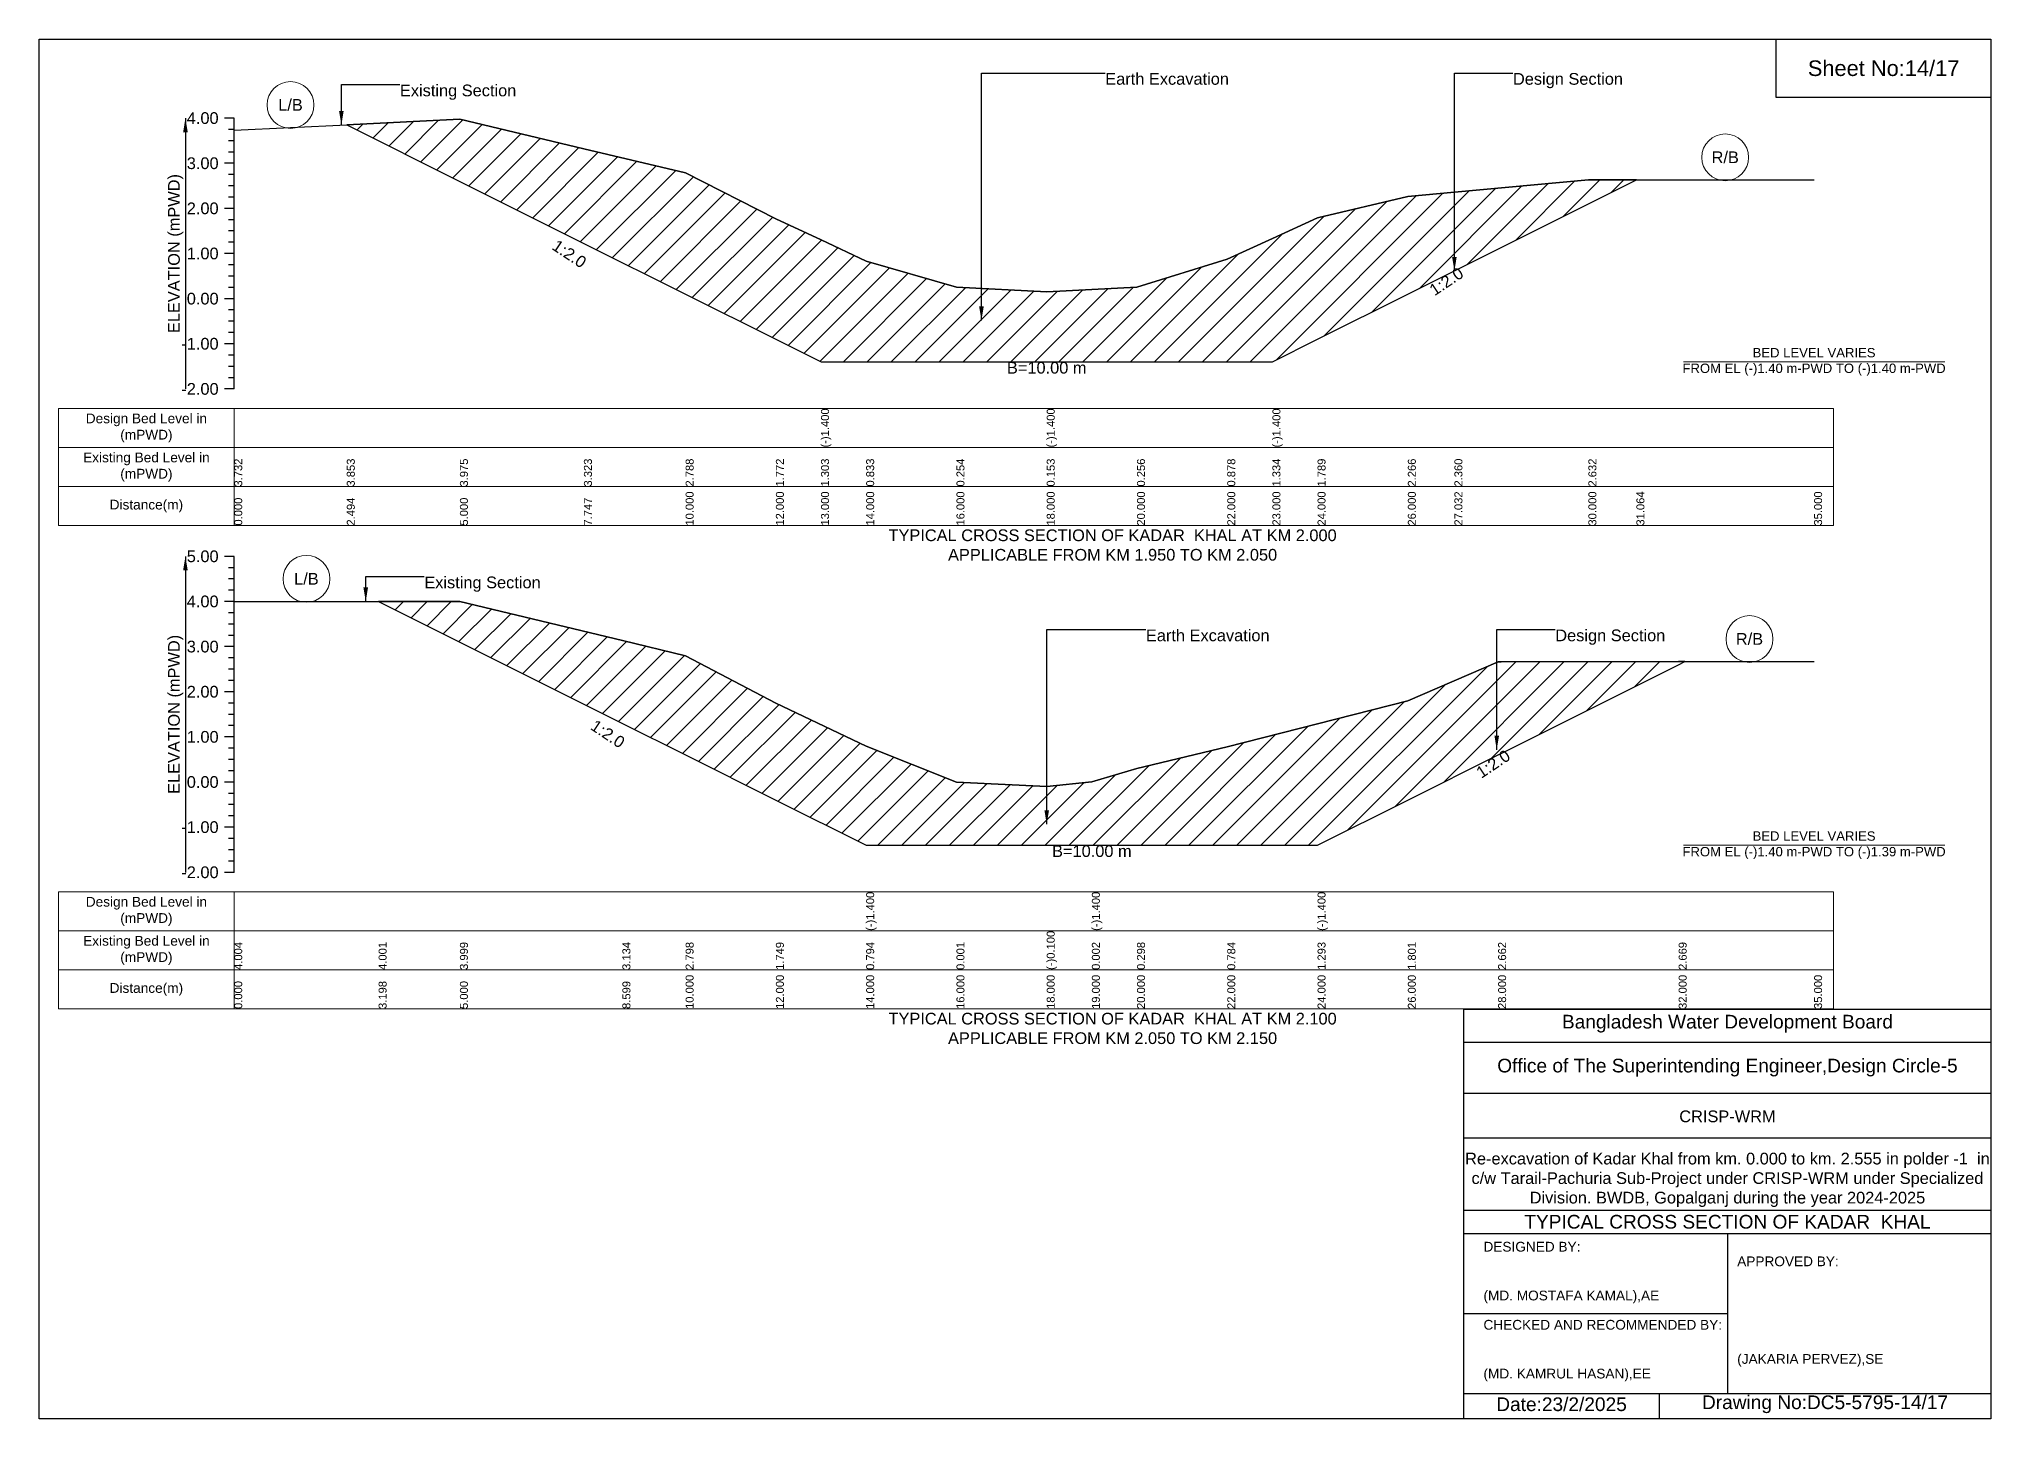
# Model space of a CAD drawing. Header units: inches. Extents: x 91000 to 278000, y -13885 to 0.
# Drawn here: x 230000 to 238000, y -5656 to 0 of the extents above; entities that cross this region are included whole.
import ezdxf

# ---------------------------------------------------------------- set-up
doc = ezdxf.new("R2010")
doc.units = ezdxf.units.IN
doc.header["$LTSCALE"] = 7
doc.header["$MEASUREMENT"] = 0
for name, color, linetype, lineweight in [('Cross section Data Border', 7, 'Continuous', 9), ('Cross Section Labels', 7, 'Continuous', 9), ('Existing_Bed_Level for Xsection', 7, 'Continuous', 25)]:
    doc.layers.add(name, color=color, linetype=linetype, lineweight=lineweight)
doc.styles.get("Standard").update_dxf_attribs({"font": 'arial.ttf'})
doc.dimstyles.get("Standard").update_dxf_attribs({"dimtxt": 0.18, "dimasz": 0.18, "dimexe": 0.18, "dimexo": 0.0625, "dimgap": 0.09, "dimtad": 0, "dimtih": 1, "dimtoh": 1, "dimdec": 4, "dimzin": 0, "dimdsep": 46, "dimtxsty": 'Standard', "dimcen": 0.09, "dimadec": 0, "dimazin": 0, "dimtfac": 1, "dimtdec": 4, "dimtofl": 0, "dimtmove": 0, "dimatfit": 3, "dimfxl": 1, "dimtolj": 1, "dimtzin": 0, "dimarcsym": 0})

msp = doc.modelspace()

# ---------------------------------------------------------------- hatches: boundary and pattern name
at = {"layer": 'Existing_Bed_Level for Xsection'}
h = msp.add_hatch(dxfattribs=at)
h.set_pattern_fill('ANSI31', color=256, scale=555, style=0)
h.set_pattern_definition([(45, (0, 160), (-49.055533, 49.055533), [])])
h.paths.add_polyline_path([(231261.3, -351.5), (231725, -583.3), (232233.2, -837.4), (232650, -1045.8), (233020, -1230.8), (233205, -1323.3), (233390, -1323.3), (233760, -1323.3), (234130, -1323.3), (234500, -1323.3), (234870, -1323.3), (235055, -1323.3), (235240, -1230.8), (235610, -1045.8), (235800.9, -950.3), (236350, -675.8), (236546.8, -577.4), (236350, -577.4), (235800.9, -627.6), (235610, -645.1), (235240, -733.3), (235055, -817.6), (234870, -901.9), (234500, -1016.9), (234130, -1036), (233760, -1017.3), (233390, -910.2), (233205, -823.3), (233020, -736.5), (232650, -548.5), (232233.2, -449.6), (231725, -328.9)])
h = msp.add_hatch(dxfattribs=at)
h.set_pattern_fill('ANSI31', color=256, scale=555, style=0)
h.paths.add_polyline_path([(231391.7, -2305.4), (231725, -2472), (232390.9, -2804.9), (232650, -2934.5), (233020, -3119.5), (233390, -3304.5), (233760, -3304.5), (234130, -3304.5), (234315, -3304.5), (234500, -3304.5), (234870, -3304.5), (235240, -3304.5), (235610, -3119.5), (235980, -2934.5), (235992.8, -2928.1), (236720, -2564.5), (236745.5, -2551.7), (236720, -2551.7), (235992.8, -2553), (235980, -2553), (235610, -2712.3), (235240, -2806.4), (234870, -2900.5), (234500, -2990.4), (234315, -3045.1), (234130, -3064), (233760, -3045.3), (233390, -2898.6), (233020, -2721.9), (232650, -2527.9), (232390.9, -2465.6), (231725, -2305.7)])

# ---------------------------------------------------------------- linework, layer by layer
for points in [[(230000, 0), (238000, 0), (238000, -5656), (230000, -5656)], [(237120, 0), (238000, 0), (238000, -240), (237120, -240)]]:
    msp.add_lwpolyline(points, close=True)
for points in [[(235840, -5656), (235840, -3976), (238000, -3976)], [(235840, -4112), (238000, -4112)], [(235840, -4320), (238000, -4320)], [(235840, -4504), (238000, -4504)], [(235840, -4800), (238000, -4800)], [(235840, -4896), (238000, -4896)], [(236920, -4896), (236920, -5552)], [(235840, -5224), (236920, -5224)], [(235840, -5552), (238000, -5552)], [(236640, -5552), (236640, -5656)]]:
    msp.add_lwpolyline(points)
at = {"layer": 'Cross section Data Border'}
for points in [[(230080, -1514.3), (237355, -1514.3), (237355, -1994.3), (230080, -1994.3)], [(230080, -3495.5), (237355, -3495.5), (237355, -3975.5), (230080, -3975.5)]]:
    msp.add_lwpolyline(points, close=True, dxfattribs=at)
for points in [[(230800, -1514.3), (230800, -1994.3)], [(230080, -1674.3), (237355, -1674.3)], [(230080, -1834.3), (237355, -1834.3)], [(230800, -3495.5), (230800, -3975.5)], [(230080, -3655.5), (237355, -3655.5)], [(230080, -3815.5), (237355, -3815.5)]]:
    msp.add_lwpolyline(points, dxfattribs=at)
at = {"layer": 'Cross Section Labels'}
for points in [[(236739.2, -1323.3), (237810.8, -1323.3)], [(236739.2, -3304.5), (237810.8, -3304.5)]]:
    msp.add_lwpolyline(points, dxfattribs=at)
for centre in [(231030.7, -270.2), (236910.9, -484.9), (231095.9, -2212.6), (237010.3, -2459.2)]:
    msp.add_circle(centre, 96, dxfattribs=at)
at = {"layer": 'Existing_Bed_Level for Xsection'}
for points in [[(230800, -324.3), (230760, -324.3)], [(230800, -370.6), (230776, -370.6)], [(230800, -1434.3), (230800, -1249.3), (230800, -1064.3), (230800, -879.3), (230800, -694.3), (230800, -509.3), (230800, -324.3)], [(230800, -373.9), (231261.3, -351.5), (231725, -328.9), (232233.2, -449.6), (232650, -548.5), (233020, -736.5), (233205, -823.3), (233205, -823.3), (233390, -910.2), (233760, -1017.3), (234130, -1036), (234130, -1036), (234500, -1016.9), (234870, -901.9), (235055, -817.6), (235055, -817.6), (235240, -733.3), (235610, -645.1), (235800.9, -627.6), (236350, -577.4), (236546.8, -577.4), (237275, -577.4)], [(230800, -416.8), (230776, -416.8)], [(230800, -463.1), (230776, -463.1)], [(230800, -509.3), (230760, -509.3)], [(230800, -555.6), (230776, -555.6)], [(230800, -601.8), (230776, -601.8)], [(230800, -694.3), (230760, -694.3)], [(230800, -648.1), (230776, -648.1)], [(230800, -740.6), (230776, -740.6)], [(230800, -786.8), (230776, -786.8)], [(230800, -879.3), (230760, -879.3)], [(230800, -833.1), (230776, -833.1)], [(230800, -925.6), (230776, -925.6)], [(230800, -971.8), (230776, -971.8)], [(230800, -1018.1), (230776, -1018.1)], [(230800, -1064.3), (230760, -1064.3)], [(230800, -1110.6), (230776, -1110.6)], [(230800, -1156.8), (230776, -1156.8)], [(230800, -1249.3), (230760, -1249.3)], [(230800, -1203.1), (230776, -1203.1)], [(230800, -1295.6), (230776, -1295.6)], [(230800, -1341.8), (230776, -1341.8)], [(230800, -1434.3), (230760, -1434.3)], [(230800, -1388.1), (230776, -1388.1)], [(230800, -2120.5), (230760, -2120.5)], [(230800, -3415.5), (230800, -3230.5), (230800, -3045.5), (230800, -2860.5), (230800, -2675.5), (230800, -2490.5), (230800, -2305.5), (230800, -2120.5)], [(230800, -2166.8), (230776, -2166.8)], [(230800, -2213), (230776, -2213)], [(230800, -2305.5), (230760, -2305.5)], [(230800, -2259.2), (230776, -2259.2)], [(230800, -2304.8), (231391.7, -2305.4), (231725, -2305.7), (232390.9, -2465.6), (232650, -2527.9), (233020, -2721.9), (233390, -2898.6), (233390, -2898.6), (233760, -3045.3), (234130, -3064), (234315, -3045.1), (234315, -3045.1), (234500, -2990.4), (234870, -2900.5), (235240, -2806.4), (235240, -2806.4), (235610, -2712.3), (235980, -2553), (235992.8, -2553), (236720, -2551.7), (236745.5, -2551.7), (237275, -2551.7)], [(230800, -2351.8), (230776, -2351.8)], [(230800, -2398), (230776, -2398)], [(230800, -2444.2), (230776, -2444.2)], [(230800, -2490.5), (230760, -2490.5)], [(230800, -2536.8), (230776, -2536.8)], [(230800, -2583), (230776, -2583)], [(230800, -2629.2), (230776, -2629.2)], [(230800, -2675.5), (230760, -2675.5)], [(230800, -2721.8), (230776, -2721.8)], [(230800, -2768), (230776, -2768)], [(230800, -2860.5), (230760, -2860.5)], [(230800, -2814.2), (230776, -2814.2)], [(230800, -2906.8), (230776, -2906.8)], [(230800, -2953), (230776, -2953)], [(230800, -2999.2), (230776, -2999.2)], [(230800, -3045.5), (230760, -3045.5)], [(230800, -3091.8), (230776, -3091.8)], [(230800, -3138), (230776, -3138)], [(230800, -3184.2), (230776, -3184.2)], [(230800, -3230.5), (230760, -3230.5)], [(230800, -3276.8), (230776, -3276.8)], [(230800, -3323), (230776, -3323)], [(230800, -3415.5), (230760, -3415.5)], [(230800, -3369.2), (230776, -3369.2)]]:
    msp.add_lwpolyline(points, dxfattribs=at)
for points in [[(231261.3, -351.5), (231725, -583.3), (232233.2, -837.4), (232650, -1045.8), (233020, -1230.8), (233205, -1323.3), (233205, -1323.3), (233390, -1323.3), (233760, -1323.3), (234130, -1323.3), (234130, -1323.3), (234500, -1323.3), (234870, -1323.3), (235055, -1323.3), (235055, -1323.3), (235240, -1230.8), (235610, -1045.8), (235800.9, -950.3), (236350, -675.8), (236546.8, -577.4), (236546.8, -577.4), (236546.8, -577.4), (236350, -577.4), (235800.9, -627.6), (235610, -645.1), (235240, -733.3), (235055, -817.6), (235055, -817.6), (234870, -901.9), (234500, -1016.9), (234130, -1036), (234130, -1036), (233760, -1017.3), (233390, -910.2), (233205, -823.3), (233205, -823.3), (233020, -736.5), (232650, -548.5), (232233.2, -449.6), (231725, -328.9)], [(231391.7, -2305.4), (231725, -2472), (232390.9, -2804.9), (232650, -2934.5), (233020, -3119.5), (233390, -3304.5), (233390, -3304.5), (233760, -3304.5), (234130, -3304.5), (234315, -3304.5), (234315, -3304.5), (234500, -3304.5), (234870, -3304.5), (235240, -3304.5), (235240, -3304.5), (235610, -3119.5), (235980, -2934.5), (235992.8, -2928.1), (236720, -2564.5), (236745.5, -2551.7), (236720, -2551.7), (235992.8, -2553), (235980, -2553), (235610, -2712.3), (235240, -2806.4), (235240, -2806.4), (234870, -2900.5), (234500, -2990.4), (234315, -3045.1), (234315, -3045.1), (234130, -3064), (233760, -3045.3), (233390, -2898.6), (233390, -2898.6), (233020, -2721.9), (232650, -2527.9), (232390.9, -2465.6), (231725, -2305.7)]]:
    msp.add_lwpolyline(points, close=True, dxfattribs=at)

# ---------------------------------------------------------------- texts
at = {"attachment_point": 5}
for s, insert, char_height in [('Sheet No:14/17', (237560, -120), 64), ('Bangladesh Water Development Board', (236920, -4036), 56), ('Office of The Superintending Engineer,Design Circle-5', (236920, -4216), 56)]:
    msp.add_mtext(s, dxfattribs=dict(at, insert=insert, char_height=char_height))
for s, insert, char_height, width, attachment_point in [('CRISP-WRM', (236920, -4416), 48, 2240, 5), ('Re-excavation of Kadar Khal from km. 0.000 to km. 2.555 in polder -1  in c/w Tarail-Pachuria Sub-Project under CRISP-WRM under Specialized Division. BWDB, Gopalganj during the year 2024-2025', (236920, -4676), 48, 2160, 5), ('TYPICAL CROSS SECTION OF KADAR  KHAL', (236920, -4848), 56, 2240, 5), ('DESIGNED BY:^J^J^J(MD. MOSTAFA KAMAL),AE', (235920, -5056), 40, 1120, 4), ('APPROVED BY:^J^J^J^J^J^J(JAKARIA PERVEZ),SE', (236960, -5216), 40, 1120, 4), ('CHECKED AND RECOMMENDED BY:^J^J^J(MD. KAMRUL HASAN),EE', (235920, -5376), 40, 1120, 4), ('Date:23/2/2025', (236240, -5596), 56, 1120, 5), ('Drawing No:DC5-5795-14/17', (237320, -5596), 56, 1760, 5)]:
    msp.add_mtext(s, dxfattribs=dict(insert=insert, char_height=char_height, width=width, attachment_point=attachment_point))
at = {"layer": 'Cross section Data Border', "char_height": 40, "width": 640, "attachment_point": 5}
for s, insert in [('Design Bed Level in (mPWD)', (230440, -1594.3)), ('Existing Bed Level in (mPWD)', (230440, -1754.3)), ('Distance(m)', (230440, -1914.3)), ('Design Bed Level in (mPWD)', (230440, -3575.5)), ('Existing Bed Level in (mPWD)', (230440, -3735.5)), ('Distance(m)', (230440, -3895.5))]:
    msp.add_mtext(s, dxfattribs=dict(at, insert=insert))
at = {"layer": 'Cross Section Labels'}
for s, insert, char_height, attachment_point in [('Earth Excavation', (234370, -139.3), 48, 1), ('Design Section', (236040.9, -139.3), 48, 1), ('Existing Section', (231479.1, -186.7), 48, 1), ('L/B', (231030.7, -270.2), 48, 5), ('R/B', (236910.9, -484.9), 48, 5), ('BED LEVEL VARIES ^JFROM EL (-)1.40 m-PWD TO (-)1.40 m-PWD', (237275, -1323.3), 38.4, 5), ('B=10.00 m', (234130, -1323.3), 48, 2), ('TYPICAL CROSS SECTION OF KADAR  KHAL AT KM 2.000^JAPPLICABLE FROM KM 1.950 TO KM 2.050', (234400, -2074.3), 48, 5), ('L/B', (231095.9, -2212.6), 48, 5), ('Existing Section', (231579, -2203.1), 48, 1), ('Earth Excavation', (234536.6, -2420.3), 48, 1), ('Design Section', (236214.4, -2420.3), 48, 1), ('R/B', (237010.3, -2459.2), 48, 5), ('BED LEVEL VARIES ^JFROM EL (-)1.40 m-PWD TO (-)1.39 m-PWD', (237275, -3304.5), 38.4, 5), ('B=10.00 m', (234315, -3304.5), 48, 2), ('TYPICAL CROSS SECTION OF KADAR  KHAL AT KM 2.100^JAPPLICABLE FROM KM 2.050 TO KM 2.150', (234400, -4055.5), 48, 5)]:
    msp.add_mtext(s, dxfattribs=dict(at, insert=insert, char_height=char_height, attachment_point=attachment_point))
at = {"layer": 'Cross Section Labels', "char_height": 48, "attachment_point": 2}
for insert, rotation in [((232186.9, -860.5), 326.30993), ((235754.7, -973.5), 33.69007), ((232344.6, -2828.1), 326.30993), ((235946.5, -2951.2), 33.69007)]:
    msp.add_mtext('1:2.0', dxfattribs=dict(at, insert=insert, rotation=rotation))
at = {"layer": 'Existing_Bed_Level for Xsection', "char_height": 48, "attachment_point": 6}
for s, insert in [('4.00', (230736, -324.3)), ('3.00', (230736, -509.3)), ('2.00', (230736, -694.3)), ('1.00', (230736, -879.3)), ('0.00', (230736, -1064.3)), ('-1.00', (230736, -1249.3)), ('-2.00', (230736, -1434.3)), ('5.00', (230736, -2120.5)), ('4.00', (230736, -2305.5)), ('3.00', (230736, -2490.5)), ('2.00', (230736, -2675.5)), ('1.00', (230736, -2860.5)), ('0.00', (230736, -3045.5)), ('-1.00', (230736, -3230.5)), ('-2.00', (230736, -3415.5))]:
    msp.add_mtext(s, dxfattribs=dict(at, insert=insert))
at = {"layer": 'Existing_Bed_Level for Xsection', "rotation": 90}
for s, insert, char_height, attachment_point in [('ELEVATION (mPWD)', (230560, -879.3), 48, 5), ('(-)1.400', (233205, -1674.3), 32.8, 1), ('(-)1.400', (234130, -1674.3), 32.8, 1), ('(-)1.400', (235055, -1674.3), 32.8, 1), ('3.732', (230800, -1834.3), 32.8, 1), ('3.853', (231261.3, -1834.3), 32.8, 1), ('3.975', (231725, -1834.3), 32.8, 1), ('3.323', (232233.2, -1834.3), 32.8, 1), ('2.788', (232650, -1834.3), 32.8, 1), ('1.772', (233020, -1834.3), 32.8, 1), ('1.303', (233205, -1834.3), 32.8, 1), ('0.833', (233390, -1834.3), 32.8, 1), ('0.254', (233760, -1834.3), 32.8, 1), ('0.153', (234130, -1834.3), 32.8, 1), ('0.256', (234500, -1834.3), 32.8, 1), ('0.878', (234870, -1834.3), 32.8, 1), ('1.334', (235055, -1834.3), 32.8, 1), ('1.789', (235240, -1834.3), 32.8, 1), ('2.266', (235610, -1834.3), 32.8, 1), ('2.360', (235800.9, -1834.3), 32.8, 1), ('2.632', (236350, -1834.3), 32.8, 1), ('0.000', (230800, -1994.3), 32.8, 1), ('2.494', (231261.3, -1994.3), 32.8, 1), ('5.000', (231725, -1994.3), 32.8, 1), ('7.747', (232233.2, -1994.3), 32.8, 1), ('10.000', (232650, -1994.3), 32.8, 1), ('12.000', (233020, -1994.3), 32.8, 1), ('13.000', (233205, -1994.3), 32.8, 1), ('14.000', (233390, -1994.3), 32.8, 1), ('16.000', (233760, -1994.3), 32.8, 1), ('18.000', (234130, -1994.3), 32.8, 1), ('20.000', (234500, -1994.3), 32.8, 1), ('22.000', (234870, -1994.3), 32.8, 1), ('23.000', (235055, -1994.3), 32.8, 1), ('24.000', (235240, -1994.3), 32.8, 1), ('26.000', (235610, -1994.3), 32.8, 1), ('27.032', (235800.9, -1994.3), 32.8, 1), ('30.000', (236350, -1994.3), 32.8, 1), ('31.064', (236546.8, -1994.3), 32.8, 1), ('35.000', (237275, -1994.3), 32.8, 1), ('ELEVATION (mPWD)', (230560, -2768), 48, 5), ('(-)1.400', (233390, -3655.5), 32.8, 1), ('(-)1.400', (234315, -3655.5), 32.8, 1), ('(-)1.400', (235240, -3655.5), 32.8, 1), ('(-)0.100', (234130, -3815.5), 32.8, 1), ('4.004', (230800, -3815.5), 32.8, 1), ('4.001', (231391.7, -3815.5), 32.8, 1), ('3.999', (231725, -3815.5), 32.8, 1), ('3.134', (232390.9, -3815.5), 32.8, 1), ('2.798', (232650, -3815.5), 32.8, 1), ('1.749', (233020, -3815.5), 32.8, 1), ('0.794', (233390, -3815.5), 32.8, 1), ('0.001', (233760, -3815.5), 32.8, 1), ('0.002', (234315, -3815.5), 32.8, 1), ('0.298', (234500, -3815.5), 32.8, 1), ('0.784', (234870, -3815.5), 32.8, 1), ('1.293', (235240, -3815.5), 32.8, 1), ('1.801', (235610, -3815.5), 32.8, 1), ('2.662', (235980, -3815.5), 32.8, 1), ('2.669', (236720, -3815.5), 32.8, 1), ('10.000', (232650, -3975.5), 32.8, 1), ('12.000', (233020, -3975.5), 32.8, 1), ('14.000', (233390, -3975.5), 32.8, 1), ('16.000', (233760, -3975.5), 32.8, 1), ('18.000', (234130, -3975.5), 32.8, 1), ('19.000', (234315, -3975.5), 32.8, 1), ('20.000', (234500, -3975.5), 32.8, 1), ('22.000', (234870, -3975.5), 32.8, 1), ('24.000', (235240, -3975.5), 32.8, 1), ('26.000', (235610, -3975.5), 32.8, 1), ('28.000', (235980, -3975.5), 32.8, 1), ('32.000', (236720, -3975.5), 32.8, 1), ('35.000', (237275, -3975.5), 32.8, 1), ('0.000', (230800, -3975.5), 32.8, 1), ('3.198', (231391.7, -3975.5), 32.8, 1), ('5.000', (231725, -3975.5), 32.8, 1), ('8.599', (232390.9, -3975.5), 32.8, 1)]:
    msp.add_mtext(s, dxfattribs=dict(at, insert=insert, char_height=char_height, attachment_point=attachment_point))

# ---------------------------------------------------------------- leaders
at = {"layer": 'Cross Section Labels', "annotation_type": 0, "has_hookline": 1, "hookline_direction": 0}
for points, text_width in [([(233862.5, -1153.7), (233862.5, -139.3), (234369.9, -139.3)], 497), ([(235800.9, -950.3), (235800.9, -139.3), (236040.8, -139.3)], 441.2), ([(231239.1, -352.5), (231239.1, -186.7), (231479, -186.7)], 467.2), ([(231339, -2305.3), (231339, -2203.1), (231578.9, -2203.1)], 467.2), ([(234130, -3218.4), (234130, -2420.3), (234536.6, -2420.3)], 497), ([(235974.4, -2912.8), (235974.4, -2420.3), (236214.3, -2420.3)], 441.2)]:
    msp.add_leader(points, dimstyle='Standard', override={"dimasz": 57.6}, dxfattribs=dict(at, text_width=text_width))
at = {"layer": 'Existing_Bed_Level for Xsection'}
for points in [[(230600, -324.3), (230600, -1434.3)], [(230600, -2120.5), (230600, -3415.5)]]:
    msp.add_leader(points, dimstyle='Standard', override={"dimasz": 57.6}, dxfattribs=at)

doc.saveas('drawing.dxf')
